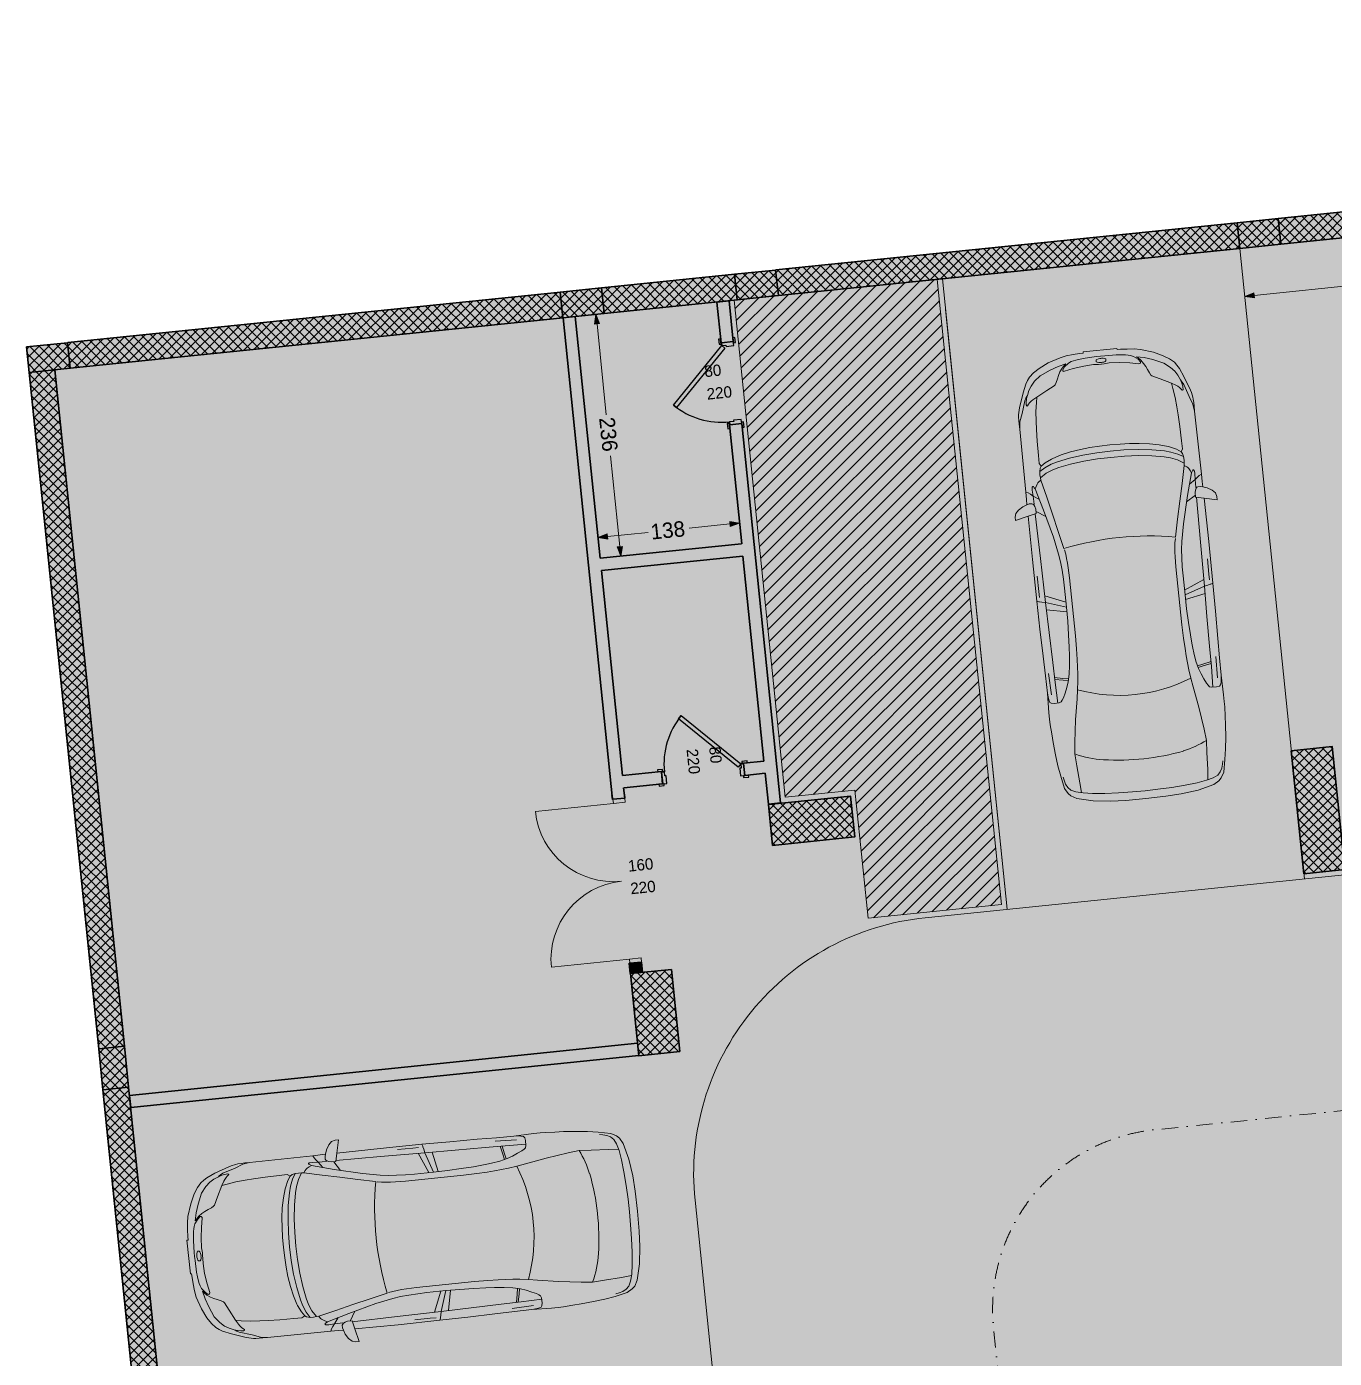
# Model space of a CAD drawing. Header units: millimetres. Extents: x 635850 to 824661, y -5878409 to -5774454.
# Drawn here: x 645265 to 657951, y -5806136 to -5793211 of the extents above; entities that cross this region are included whole.
import ezdxf

# ---------------------------------------------------------------- set-up
doc = ezdxf.new("R2010")
doc.units = ezdxf.units.MM
doc.header["$MEASUREMENT"] = 0
doc.linetypes.add('Dot & Dashed', pattern=[335.138881, 158.75, -88.194444, 0, -88.194437])
for name, color, linetype, lineweight, true_color in [('A - Ndertesa 2 - 2D Drafting_Pen_No__102', 7, 'Continuous', 13, 0xcccccc), ('A - Ndertesa 2 - 2D Drafting_Pen_No__82', 7, 'Continuous', 20, 0xaaaaaa), ('A - Ndertesa 2 - Muret_Pen_No__102', 7, 'Continuous', 13, 0xcccccc), ('A - Ndertesa 2 - Muret_Pen_No__82', 7, 'Continuous', 20, 0xaaaaaa), ('A - Ndertesa 2 - Veturat_Pen_No__102', 7, 'Continuous', 13, 0xcccccc), ('A - Ndërtesa 2 - Dimensionimi Bazik _Pen_No__102', 7, 'Continuous', 13, 0xcccccc), ('A - Ndërtesa 2 - Dimensionimi Bazik _Pen_No__82', 7, 'Continuous', 20, 0xaaaaaa), ('ARCHICAD Door Markers_Pen_No__112', 7, 'Continuous', 13, 0xd5aaaa)]:
    doc.layers.add(name, color=color, linetype=linetype, lineweight=lineweight, true_color=true_color)
for name, color, linetype, lineweight in [('A - Ndertesa 2 - 2D Drafting_Pen_No__121', 255, 'Continuous', 0), ('A - Ndertesa 2 - 2D Drafting_Pen_No__2', 8, 'Continuous', 15), ('A - Ndertesa 2 - Muret_Pen_No__22', 8, 'Continuous', 35), ('A - Ndërtesa 2 - Shtyllat_Pen_No__101', 252, 'Continuous', 13), ('A - Ndërtesa 2 - Shtyllat_Pen_No__22', 8, 'Continuous', 35), ('ARCHICAD Doors_Pen_No__101', 252, 'Continuous', 13), ('ARCHICAD Doors_Pen_No__22', 8, 'Continuous', 35), ('ARCHICAD Doors_Pen_No__42', 8, 'Continuous', 25)]:
    doc.layers.add(name, color=color, linetype=linetype, lineweight=lineweight)
for name, color, linetype in [('A - Ndertesa 2 - Muret', 7, 'Continuous'), ('A - Ndërtesa 2 - Dimensionimi Bazik', 7, 'Continuous'), ('A - Ndërtesa 2 - Shtyllat', 7, 'Continuous'), ('ARCHICAD Door Markers', 7, 'Continuous'), ('ARCHICAD Doors', 7, 'Continuous')]:
    doc.layers.add(name, color=color, linetype=linetype)
doc.styles.add('GENERATED_STYLE_1', font='GOTHIC.TTF')
doc.dimstyles.new('GENERATED_STYLE__1', dxfattribs={"dimtxt": 150, "dimasz": 91.78744, "dimexe": 0.18, "dimexo": 0.0625, "dimgap": 0, "dimtad": 0, "dimdec": 0, "dimlfac": 0.1, "dimzin": 0, "dimdsep": 46, "dimtxsty": 'GENERATED_STYLE_1', "dimblk": 'ARROWHEAD_5', "dimblk1": 'ARROWHEAD_5', "dimblk2": 'ARROWHEAD_5', "dimcen": 0.09, "dimse1": 1, "dimse2": 1, "dimclrd": 256, "dimclre": 256, "dimclrt": 256, "dimadec": 0, "dimazin": 0, "dimtfac": 1, "dimtdec": 4, "dimtmove": 0, "dimatfit": 3, "dimfxl": 0, "dimtolj": 1, "dimtzin": 0, "dimarcsym": 0})
pattern_1 = [(45, (664183.82, -5827429.525), (-45.96194, 45.96194), []), (135, (664183.82, -5827429.525), (45.96194, 45.96194), [])]

# ---------------------------------------------------------------- blocks, each defined once
blk = doc.blocks.new('Wall_44', base_point=(675560, -5793211))
at = {"layer": 'A - Ndertesa 2 - Muret_Pen_No__82', "linetype": 'Continuous', "lineweight": 20, "true_color": 0xaaaaaa}
h = blk.add_hatch(dxfattribs=at)
h.set_pattern_fill('Concrete_Block', color=253, style=0, pattern_type=2)
h.set_pattern_definition(pattern_1)
h.paths.add_polyline_path([(657406, -5795073), (657431, -5795322), (663648, -5794684), (663623, -5794435)])
h = blk.add_hatch(dxfattribs=at)
h.set_pattern_fill('Concrete_Block', color=253, style=0, pattern_type=2)
h.set_pattern_definition(pattern_1)
h.paths.add_polyline_path([(652531, -5795573), (652557, -5795822), (657033, -5795363), (657008, -5795114)])
h = blk.add_hatch(dxfattribs=at)
h.set_pattern_fill('Concrete_Block', color=253, style=0, pattern_type=2)
h.set_pattern_definition(pattern_1)
h.paths.add_polyline_path([(650840, -5795747), (650866, -5795995), (652159, -5795863), (652133, -5795614)])
h = blk.add_hatch(dxfattribs=at)
h.set_pattern_fill('Concrete_Block', color=253, style=0, pattern_type=2)
h.set_pattern_definition(pattern_1)
h.paths.add_polyline_path([(645663, -5796278), (645688, -5796526), (650468, -5796036), (650442, -5795787)])
at = {"layer": 'A - Ndertesa 2 - Muret_Pen_No__22', "color": 8, "linetype": 'Continuous', "lineweight": 35, "flags": 128}
for points in [[(663623, -5794435), (657406, -5795073)], [(657431, -5795322), (663648, -5794684)], [(657008, -5795114), (652531, -5795573)], [(652557, -5795822), (657033, -5795363)], [(652133, -5795614), (650840, -5795747)], [(650442, -5795787), (645663, -5796278)], [(650866, -5795995), (652159, -5795863)], [(645688, -5796526), (650468, -5796036)]]:
    blk.add_lwpolyline(points, dxfattribs=at)
blk = doc.blocks.new('Wall_45', base_point=(645265, -5796318))
at = {"layer": 'A - Ndertesa 2 - Muret_Pen_No__82', "linetype": 'Continuous', "lineweight": 20, "true_color": 0xaaaaaa}
h = blk.add_hatch(dxfattribs=at)
h.set_pattern_fill('Concrete_Block', color=253, style=0, pattern_type=2)
h.set_pattern_definition(pattern_1)
h.paths.add_polyline_path([(645539, -5796542), (645290, -5796567), (645964, -5803132), (646213, -5803106)])
h = blk.add_hatch(dxfattribs=at)
h.set_pattern_fill('Concrete_Block', color=253, style=0, pattern_type=2)
h.set_pattern_definition(pattern_1)
h.paths.add_polyline_path([(646005, -5803530), (646428, -5807658), (646677, -5807633), (646253, -5803504)])
at = {"layer": 'A - Ndertesa 2 - Muret_Pen_No__22', "color": 8, "linetype": 'Continuous', "lineweight": 35, "flags": 128}
for points in [[(645290, -5796567), (645964, -5803132)], [(646213, -5803106), (645539, -5796542)], [(646005, -5803530), (646428, -5807658)], [(646677, -5807633), (646253, -5803504)]]:
    blk.add_lwpolyline(points, dxfattribs=at)
blk = doc.blocks.new('Wall_46', base_point=(651600, -5803157))
at = {"layer": 'A - Ndertesa 2 - Muret_Pen_No__102', "linetype": 'Continuous', "lineweight": 0, "true_color": 0xcccccc}
blk.add_hatch(color=254, dxfattribs=at).paths.add_polyline_path([(646263, -5803584), (646275, -5803703), (651202, -5803198), (651190, -5803078)])
at = {"layer": 'A - Ndertesa 2 - Muret_Pen_No__22', "color": 8, "linetype": 'Continuous', "lineweight": 35, "flags": 128}
for points in [[(651190, -5803078), (646263, -5803584)], [(646275, -5803703), (651202, -5803198)], [(646263, -5803584), (646275, -5803703)]]:
    blk.add_lwpolyline(points, dxfattribs=at)
blk = doc.blocks.new('Double Door 25')
at = {"layer": 'ARCHICAD Doors_Pen_No__101', "color": 252, "linetype": 'Continuous', "lineweight": 13}
for p, q in [((-760, 0), (-760, 760)), ((760, 0), (760, 760)), ((-760, 0), (-800, 0)), ((-800, 0), (-800, -115)), ((-760, -115), (-760, 0)), ((800, 0), (760, 0)), ((760, 0), (760, -115)), ((800, -115), (800, 0)), ((-800, -115), (-760, -115)), ((760, -115), (800, -115))]:
    blk.add_line(p, q, dxfattribs=at)
for centre, start, end in [((-760, 0), 0, 90), ((760, 0), 90, 180)]:
    blk.add_arc(centre, 760, start, end, dxfattribs=at)
at = {"layer": 'ARCHICAD Doors_Pen_No__22', "color": 8, "linetype": 'Continuous', "lineweight": 35}
for p, q in [((-800, 5), (-837, 5)), ((-800, 5), (-837, 5)), ((-800, 0), (-800, 5)), ((-800, 0), (-800, 5)), ((-800, -115), (-800, 0)), ((-800, -115), (-800, 0)), ((800, 0), (800, 5)), ((800, 0), (800, 5)), ((800, 5), (837, 5)), ((800, 5), (837, 5)), ((800, -115), (800, 0)), ((800, -115), (800, 0)), ((-800, -115), (-837, -115)), ((-800, -115), (-837, -115)), ((800, -115), (837, -115)), ((800, -115), (837, -115))]:
    blk.add_line(p, q, dxfattribs=at)
blk = doc.blocks.new('D Marker 25_10')
at = {"layer": 'ARCHICAD Door Markers_Pen_No__112', "color": 9, "lineweight": 13, "true_color": 0xd5aaaa, "char_height": 110, "attachment_point": 7, "rotation": 270, "style": 'GENERATED_STYLE_1'}
for s, insert in [('\\A1;{\\pql;\\pt0;\\fCentury Gothic|b0|i0|c0|p34;220\\fCentury Gothic|b0|i0|c0|p34;\\A1{\\H.66x;\\S^  ;}\\fCentury Gothic|b0|i0|c0|p34;\\fCentury Gothic|b0|i0|c0|p34;}', (-168, -85)), ('\\A1;{\\pql;\\pt0;\\fCentury Gothic|b0|i0|c0|p34;160\\fCentury Gothic|b0|i0|c0|p34;\\A1{\\H.66x;\\S^  ;}\\fCentury Gothic|b0|i0|c0|p34;\\fCentury Gothic|b0|i0|c0|p34;}', (52, -85))]:
    blk.add_mtext(s, dxfattribs=dict(at, insert=insert))
blk = doc.blocks.new('Wall_47', base_point=(651240, -5802390))
at = {"layer": 'A - Ndertesa 2 - Muret_Pen_No__102', "linetype": 'Continuous', "lineweight": 0, "true_color": 0xcccccc}
for points in [[(650587, -5796024), (650468, -5796036), (650947, -5800711), (651067, -5800698)], [(651230, -5802290), (651110, -5802302), (651121, -5802402), (651240, -5802390)]]:
    blk.add_hatch(color=254, dxfattribs=at).paths.add_polyline_path(points)
at = {"layer": 'A - Ndertesa 2 - Muret_Pen_No__22', "color": 8, "linetype": 'Continuous', "lineweight": 35}
for p, q in [((650947, -5800711), (650943, -5800674)), ((650952, -5800710), (650947, -5800711)), ((651067, -5800698), (650952, -5800710)), ((651067, -5800698), (651063, -5800662)), ((651110, -5802302), (651114, -5802339)), ((651115, -5802302), (651110, -5802302)), ((651230, -5802290), (651115, -5802302)), ((651230, -5802290), (651234, -5802327))]:
    blk.add_line(p, q, dxfattribs=at)
at = {"layer": 'A - Ndertesa 2 - Muret_Pen_No__22', "color": 8, "linetype": 'Continuous', "lineweight": 35, "flags": 128}
for points in [[(650468, -5796036), (650947, -5800711)], [(650828, -5798371), (650587, -5796024)], [(651044, -5800480), (650840, -5798490)], [(651067, -5800698), (651056, -5800599)], [(651110, -5802302), (651121, -5802402)], [(651240, -5802390), (651230, -5802290)]]:
    blk.add_lwpolyline(points, dxfattribs=at)
at = {"layer": 'ARCHICAD Door Markers', "color": 161, "lineweight": 25, "true_color": 0x40a5ff, "rotation": 95.85708196373142}
blk.add_blockref('D Marker 25_10', (651029, -5801506), dxfattribs=at)
at = {"layer": 'ARCHICAD Doors', "color": 21, "linetype": 'Continuous', "lineweight": 18, "true_color": 0xff9955, "xscale": -1, "zscale": 1000, "rotation": 95.85708196373142}
blk.add_blockref('Double Door 25', (651034, -5801506), dxfattribs=at)
blk = doc.blocks.new('Door 25')
at = {"layer": 'ARCHICAD Doors_Pen_No__22', "color": 8, "linetype": 'Continuous', "lineweight": 35}
for p, q in [((-400, 5), (-437, 5)), ((-400, 5), (-437, 5)), ((-400, 0), (-400, 5)), ((-400, 0), (-400, 5)), ((-400, -115), (-400, 0)), ((-400, -115), (-400, 0)), ((400, 0), (400, 5)), ((400, 0), (400, 5)), ((400, 5), (437, 5)), ((400, 5), (437, 5)), ((400, -115), (400, 0)), ((400, -115), (400, 0)), ((-400, -115), (-437, -115)), ((-400, -115), (-437, -115)), ((400, -115), (437, -115)), ((400, -115), (437, -115))]:
    blk.add_line(p, q, dxfattribs=at)
at = {"layer": 'ARCHICAD Doors_Pen_No__42', "color": 8, "linetype": 'Continuous', "lineweight": 25}
for p, q in [((-182, 498), (-154, 526)), ((-154, 526), (372, 0)), ((344, -28), (-182, 498)), ((-387, 24), (-437, 24)), ((-437, 24), (-437, 5)), ((-437, 5), (-387, 5)), ((-375, 5), (-400, 5)), ((-400, 5), (-400, 0)), ((-400, 0), (-375, 0)), ((-372, 0), (-400, 0)), ((-400, 0), (-400, -115)), ((-387, 5), (-387, 24)), ((-375, 0), (-375, 5)), ((-372, -40), (-372, 0)), ((372, 0), (344, -28)), ((400, 0), (372, 0)), ((372, 0), (372, -40)), ((400, 5), (375, 5)), ((375, 5), (375, 0)), ((375, 0), (400, 0)), ((437, 24), (387, 24)), ((387, 24), (387, 5)), ((387, 5), (437, 5)), ((400, 0), (400, 5)), ((400, -115), (400, 0)), ((437, 5), (437, 24)), ((-387, -115), (-437, -115)), ((-437, -115), (-437, -134)), ((-400, -115), (-360, -115)), ((-387, -134), (-387, -115)), ((-360, -40), (-372, -40)), ((-360, -115), (-360, -40)), ((372, -40), (360, -40)), ((360, -40), (360, -115)), ((360, -115), (400, -115)), ((437, -115), (387, -115)), ((387, -115), (387, -134)), ((437, -134), (437, -115)), ((-437, -134), (-387, -134)), ((387, -134), (437, -134))]:
    blk.add_line(p, q, dxfattribs=at)
blk.add_arc((372, 0), 744, 135, 180, dxfattribs=at)
blk = doc.blocks.new('D Marker 25')
at = {"layer": 'ARCHICAD Door Markers_Pen_No__112', "color": 9, "lineweight": 13, "true_color": 0xd5aaaa, "char_height": 110, "attachment_point": 7, "rotation": 90, "style": 'GENERATED_STYLE_1'}
for s, insert in [('\\A1;{\\pql;\\pt0;\\fCentury Gothic|b0|i0|c0|p34;220\\fCentury Gothic|b0|i0|c0|p34;\\A1{\\H.66x;\\S^  ;}\\fCentury Gothic|b0|i0|c0|p34;\\fCentury Gothic|b0|i0|c0|p34;}', (168, -308)), ('\\A1;{\\pql;\\pt0;\\fCentury Gothic|b0|i0|c0|p34;80\\fCentury Gothic|b0|i0|c0|p34;\\A1{\\H.66x;\\S^  ;}\\fCentury Gothic|b0|i0|c0|p34;\\fCentury Gothic|b0|i0|c0|p34;}', (-52, -308))]:
    blk.add_mtext(s, dxfattribs=dict(at, insert=insert))
blk = doc.blocks.new('Wall_48', base_point=(652548, -5800446))
at = {"layer": 'A - Ndertesa 2 - Muret_Pen_No__102', "linetype": 'Continuous', "lineweight": 0, "true_color": 0xcccccc}
for points in [[(652417, -5800339), (652218, -5800359), (652230, -5800479), (652429, -5800458)], [(651044, -5800480), (651056, -5800599), (651434, -5800560), (651422, -5800441)]]:
    blk.add_hatch(color=254, dxfattribs=at).paths.add_polyline_path(points)
at = {"layer": 'A - Ndertesa 2 - Muret_Pen_No__22', "color": 8, "linetype": 'Continuous', "lineweight": 35}
for p, q in [((651422, -5800441), (651385, -5800445)), ((651423, -5800446), (651422, -5800441)), ((651434, -5800560), (651423, -5800446)), ((652218, -5800359), (652255, -5800355)), ((652218, -5800364), (652218, -5800359)), ((652230, -5800479), (652218, -5800364)), ((651434, -5800560), (651398, -5800564)), ((652230, -5800479), (652267, -5800475))]:
    blk.add_line(p, q, dxfattribs=at)
at = {"layer": 'A - Ndertesa 2 - Muret_Pen_No__22', "color": 8, "linetype": 'Continuous', "lineweight": 35, "flags": 128}
for points in [[(652417, -5800339), (652218, -5800359)], [(651422, -5800441), (651044, -5800480)], [(652230, -5800479), (652429, -5800458)], [(651056, -5800599), (651434, -5800560)]]:
    blk.add_lwpolyline(points, dxfattribs=at)
at = {"layer": 'ARCHICAD Door Markers', "color": 161, "lineweight": 25, "true_color": 0x40a5ff, "rotation": 185.8570819637308}
blk.add_blockref('D Marker 25', (651832, -5800519), dxfattribs=at)
at = {"layer": 'ARCHICAD Doors', "color": 21, "linetype": 'Continuous', "lineweight": 18, "true_color": 0xff9955, "zscale": 1000, "rotation": 5.857081963730854}
blk.add_blockref('Door 25', (651821, -5800405), dxfattribs=at)
blk = doc.blocks.new('Wall_49', base_point=(652326, -5798277))
at = {"layer": 'A - Ndertesa 2 - Muret_Pen_No__102', "linetype": 'Continuous', "lineweight": 0, "true_color": 0xcccccc}
blk.add_hatch(color=254, dxfattribs=at).paths.add_polyline_path([(652201, -5798230), (650828, -5798371), (650840, -5798490), (652213, -5798349)])
at = {"layer": 'A - Ndertesa 2 - Muret_Pen_No__22', "color": 8, "linetype": 'Continuous', "lineweight": 35, "flags": 128}
for points in [[(652201, -5798230), (650828, -5798371)], [(650840, -5798490), (652213, -5798349)]]:
    blk.add_lwpolyline(points, dxfattribs=at)
blk = doc.blocks.new('D Marker 25_3')
at = {"layer": 'ARCHICAD Door Markers_Pen_No__112', "color": 9, "lineweight": 13, "true_color": 0xd5aaaa, "char_height": 110, "attachment_point": 7, "rotation": 270, "style": 'GENERATED_STYLE_1'}
for s, insert in [('\\A1;{\\pql;\\pt0;\\fCentury Gothic|b0|i0|c0|p34;220\\fCentury Gothic|b0|i0|c0|p34;\\A1{\\H.66x;\\S^  ;}\\fCentury Gothic|b0|i0|c0|p34;\\fCentury Gothic|b0|i0|c0|p34;}', (-168, 188)), ('\\A1;{\\pql;\\pt0;\\fCentury Gothic|b0|i0|c0|p34;80\\fCentury Gothic|b0|i0|c0|p34;\\A1{\\H.66x;\\S^  ;}\\fCentury Gothic|b0|i0|c0|p34;\\fCentury Gothic|b0|i0|c0|p34;}', (52, 188))]:
    blk.add_mtext(s, dxfattribs=dict(at, insert=insert))
blk = doc.blocks.new('Wall_53', base_point=(652579, -5800746))
at = {"layer": 'A - Ndertesa 2 - Muret_Pen_No__102', "linetype": 'Continuous', "lineweight": 0, "true_color": 0xcccccc}
for points in [[(652079, -5795872), (651960, -5795884), (652001, -5796280), (652120, -5796268)], [(652082, -5797076), (652460, -5800758), (652579, -5800746), (652202, -5797064)]]:
    blk.add_hatch(color=254, dxfattribs=at).paths.add_polyline_path(points)
at = {"layer": 'A - Ndertesa 2 - Muret_Pen_No__22', "color": 8, "linetype": 'Continuous', "lineweight": 35}
for p, q in [((652001, -5796280), (651997, -5796243)), ((652005, -5796280), (652001, -5796280)), ((652120, -5796268), (652005, -5796280)), ((652120, -5796268), (652116, -5796231)), ((652087, -5797075), (652082, -5797076)), ((652082, -5797076), (652086, -5797113)), ((652202, -5797064), (652087, -5797075)), ((652202, -5797064), (652205, -5797100))]:
    blk.add_line(p, q, dxfattribs=at)
at = {"layer": 'A - Ndertesa 2 - Muret_Pen_No__22', "color": 8, "linetype": 'Continuous', "lineweight": 35, "flags": 128}
for points in [[(652079, -5795872), (651960, -5795884)], [(651960, -5795884), (652001, -5796280)], [(652120, -5796268), (652079, -5795872)], [(652082, -5797076), (652201, -5798230)], [(652579, -5800746), (652202, -5797064)], [(652213, -5798349), (652417, -5800339)], [(652429, -5800458), (652460, -5800758)], [(652460, -5800758), (652579, -5800746)]]:
    blk.add_lwpolyline(points, dxfattribs=at)
at = {"layer": 'ARCHICAD Door Markers', "color": 161, "lineweight": 25, "true_color": 0x40a5ff, "rotation": 95.85708196373142}
blk.add_blockref('D Marker 25_3', (652041, -5796678), dxfattribs=at)
at = {"layer": 'ARCHICAD Doors', "color": 21, "linetype": 'Continuous', "lineweight": 18, "true_color": 0xff9955, "zscale": 1000, "rotation": 95.85708196373142}
blk.add_blockref('Door 25', (652046, -5796677), dxfattribs=at)
blk = doc.blocks.new('Column_63', base_point=(657219, -5795218))
at = {"layer": 'A - Ndërtesa 2 - Shtyllat_Pen_No__101', "linetype": 'Continuous', "lineweight": 13}
h = blk.add_hatch(dxfattribs=at)
h.set_pattern_fill('Concrete_Block', color=252, style=0, pattern_type=2)
h.set_pattern_definition(pattern_1)
h.paths.add_polyline_path([(657008, -5795114), (657033, -5795363), (657431, -5795322), (657406, -5795073)])
at = {"layer": 'A - Ndërtesa 2 - Shtyllat_Pen_No__22', "color": 8, "linetype": 'Continuous', "lineweight": 35, "flags": 128}
blk.add_lwpolyline([(657008, -5795114), (657406, -5795073), (657431, -5795322), (657033, -5795363)], close=True, dxfattribs=at)
blk = doc.blocks.new('Column_65', base_point=(652345, -5795718))
at = {"layer": 'A - Ndërtesa 2 - Shtyllat_Pen_No__101', "linetype": 'Continuous', "lineweight": 13}
h = blk.add_hatch(dxfattribs=at)
h.set_pattern_fill('Concrete_Block', color=252, style=0, pattern_type=2)
h.set_pattern_definition(pattern_1)
h.paths.add_polyline_path([(652133, -5795614), (652159, -5795863), (652557, -5795822), (652531, -5795573)])
at = {"layer": 'A - Ndërtesa 2 - Shtyllat_Pen_No__22', "color": 8, "linetype": 'Continuous', "lineweight": 35, "flags": 128}
blk.add_lwpolyline([(652133, -5795614), (652531, -5795573), (652557, -5795822), (652159, -5795863)], close=True, dxfattribs=at)
blk = doc.blocks.new('Column_73', base_point=(645477, -5796422))
at = {"layer": 'A - Ndërtesa 2 - Shtyllat_Pen_No__101', "linetype": 'Continuous', "lineweight": 13}
h = blk.add_hatch(dxfattribs=at)
h.set_pattern_fill('Concrete_Block', color=252, style=0, pattern_type=2)
h.set_pattern_definition(pattern_1)
h.paths.add_polyline_path([(645265, -5796318), (645290, -5796567), (645688, -5796526), (645663, -5796278)])
at = {"layer": 'A - Ndërtesa 2 - Shtyllat_Pen_No__22', "color": 8, "linetype": 'Continuous', "lineweight": 35, "flags": 128}
blk.add_lwpolyline([(645265, -5796318), (645663, -5796278), (645688, -5796526), (645290, -5796567)], close=True, dxfattribs=at)
blk = doc.blocks.new('Column_76', base_point=(646109, -5803318))
at = {"layer": 'A - Ndërtesa 2 - Shtyllat_Pen_No__101', "linetype": 'Continuous', "lineweight": 13}
h = blk.add_hatch(dxfattribs=at)
h.set_pattern_fill('Concrete_Block', color=252, style=0, pattern_type=2)
h.set_pattern_definition(pattern_1)
h.paths.add_polyline_path([(646005, -5803530), (646253, -5803504), (646213, -5803106), (645964, -5803132)])
at = {"layer": 'A - Ndërtesa 2 - Shtyllat_Pen_No__22', "color": 8, "linetype": 'Continuous', "lineweight": 35, "flags": 128}
blk.add_lwpolyline([(646005, -5803530), (645964, -5803132), (646213, -5803106), (646253, -5803504)], close=True, dxfattribs=at)
blk = doc.blocks.new('Column_92', base_point=(652878, -5800917))
at = {"layer": 'A - Ndërtesa 2 - Shtyllat_Pen_No__101', "linetype": 'Continuous', "lineweight": 13}
h = blk.add_hatch(dxfattribs=at)
h.set_pattern_fill('Concrete_Block', color=252, style=0, pattern_type=2)
h.set_pattern_definition(pattern_1)
h.paths.add_polyline_path([(652460, -5800759), (652501, -5801157), (653297, -5801075), (653256, -5800678)])
at = {"layer": 'A - Ndërtesa 2 - Shtyllat_Pen_No__22', "color": 8, "linetype": 'Continuous', "lineweight": 35, "flags": 128}
blk.add_lwpolyline([(652460, -5800759), (653256, -5800678), (653297, -5801075), (652501, -5801157)], close=True, dxfattribs=at)
blk = doc.blocks.new('Column_93', base_point=(651360, -5802779))
at = {"layer": 'A - Ndërtesa 2 - Shtyllat_Pen_No__101', "linetype": 'Continuous', "lineweight": 13}
h = blk.add_hatch(dxfattribs=at)
h.set_pattern_fill('Concrete_Block', color=252, style=0, pattern_type=2)
h.set_pattern_definition(pattern_1)
h.paths.add_polyline_path([(651519, -5802361), (651121, -5802402), (651202, -5803198), (651600, -5803157)])
at = {"layer": 'A - Ndërtesa 2 - Shtyllat_Pen_No__22', "color": 8, "linetype": 'Continuous', "lineweight": 35, "flags": 128}
blk.add_lwpolyline([(651519, -5802361), (651600, -5803157), (651202, -5803198), (651121, -5802402)], close=True, dxfattribs=at)
blk = doc.blocks.new('Column_96', base_point=(650654, -5795891))
at = {"layer": 'A - Ndërtesa 2 - Shtyllat_Pen_No__101', "linetype": 'Continuous', "lineweight": 13}
h = blk.add_hatch(dxfattribs=at)
h.set_pattern_fill('Concrete_Block', color=252, style=0, pattern_type=2)
h.set_pattern_definition(pattern_1)
h.paths.add_polyline_path([(650442, -5795787), (650468, -5796036), (650866, -5795995), (650840, -5795747)])
at = {"layer": 'A - Ndërtesa 2 - Shtyllat_Pen_No__22', "color": 8, "linetype": 'Continuous', "lineweight": 35, "flags": 128}
blk.add_lwpolyline([(650442, -5795787), (650840, -5795747), (650866, -5795995), (650468, -5796036)], close=True, dxfattribs=at)
blk = doc.blocks.new('Column_97', base_point=(657794, -5800815))
at = {"layer": 'A - Ndërtesa 2 - Shtyllat_Pen_No__101', "linetype": 'Continuous', "lineweight": 13}
h = blk.add_hatch(dxfattribs=at)
h.set_pattern_fill('Concrete_Block', color=252, style=0, pattern_type=2)
h.set_pattern_definition(pattern_1)
h.paths.add_polyline_path([(657533, -5800239), (657656, -5801432), (658054, -5801392), (657931, -5800198)])
at = {"layer": 'A - Ndërtesa 2 - Shtyllat_Pen_No__22', "color": 8, "linetype": 'Continuous', "lineweight": 35, "flags": 128}
blk.add_lwpolyline([(657533, -5800239), (657931, -5800198), (658054, -5801392), (657656, -5801432)], close=True, dxfattribs=at)
blk = doc.blocks.new('Car 05 25_2')
at = {"layer": 'A - Ndertesa 2 - Veturat_Pen_No__102', "color": 254, "linetype": 'Continuous', "lineweight": 13, "true_color": 0xcccccc}
for p, q in [((-595, 778), (-627, 772)), ((125, 791), (129, 820)), ((126, 744), (125, 791)), ((129, 820), (139, 832)), ((139, 832), (165, 840)), ((165, 840), (195, 844)), ((195, 844), (231, 846)), ((211, 809), (418, 816)), ((1115, 809), (1109, 774)), ((1109, 774), (1538, 780)), ((1120, 833), (1115, 809)), ((1121, 838), (1120, 836)), ((1120, 836), (1120, 833)), ((1130, 859), (1121, 838)), ((1163, 830), (1220, 829)), ((1220, 829), (1370, 831)), ((1538, 780), (1975, 786)), ((1939, 686), (1996, 777)), ((1958, 858), (1977, 777)), ((1977, 777), (2020, 777)), ((2020, 777), (2044, 783)), ((2044, 783), (2063, 792)), ((2063, 792), (2070, 800)), ((2069, 788), (2065, 794)), ((2075, 836), (2068, 858)), ((2069, 788), (2148, 790)), ((2070, 800), (2075, 809)), ((2075, 809), (2075, 836)), ((2107, 732), (2148, 790)), ((2148, 790), (2167, 814)), ((2148, 790), (2206, 792)), ((2167, 814), (2182, 834)), ((2182, 834), (2193, 856)), ((2206, 792), (2227, 791)), ((2227, 791), (2233, 790)), ((2233, 790), (2238, 787)), ((2238, 777), (2234, 774)), ((2241, 784), (2238, 787)), ((2238, 777), (2241, 781)), ((2241, 781), (2241, 784)), ((2808, 853), (2877, 843)), ((2877, 843), (2954, 814)), ((2904, 833), (2905, 833)), ((2954, 814), (3076, 775)), ((-768, 602), (-751, 670)), ((-729, 716), (-751, 670)), ((-701, 743), (-729, 716)), ((-665, 761), (-701, 743)), ((-627, 772), (-665, 761)), ((327, 762), (125, 756)), ((132, 723), (126, 744)), ((147, 711), (132, 723)), ((171, 697), (147, 711)), ((213, 677), (171, 697)), ((266, 655), (213, 677)), ((319, 636), (266, 655)), ((522, 765), (327, 762)), ((339, 683), (330, 634)), ((355, 762), (339, 683)), ((357, 683), (347, 629)), ((373, 763), (357, 683)), ((814, 769), (522, 765)), ((1109, 774), (814, 769)), ((1036, 773), (997, 579)), ((1042, 578), (1108, 774)), ((1173, 775), (1090, 578)), ((2000, 702), (1730, 634)), ((1953, 621), (2122, 660)), ((2000, 702), (2214, 763)), ((2122, 660), (2294, 698)), ((2227, 770), (2214, 763)), ((2214, 763), (2238, 752)), ((2234, 774), (2227, 770)), ((2238, 752), (2259, 740)), ((2259, 740), (2269, 731)), ((2269, 731), (2279, 722)), ((2279, 722), (2294, 698)), ((2294, 698), (2317, 701)), ((2294, 698), (2294, 698)), ((2317, 701), (2346, 703)), ((2355, 640), (2317, 701)), ((2346, 703), (2379, 702)), ((2410, 649), (2379, 702)), ((2379, 702), (2411, 694)), ((2436, 583), (2410, 649)), ((2411, 694), (2411, 694)), ((2429, 682), (2411, 694)), ((2429, 682), (2457, 700)), ((2429, 682), (2429, 682)), ((2429, 682), (2457, 640)), ((2457, 700), (2535, 698)), ((2535, 698), (2535, 698)), ((2535, 698), (2673, 696)), ((2673, 696), (2787, 691)), ((2787, 691), (2868, 687)), ((2868, 687), (2960, 679)), ((2960, 679), (2868, 687)), ((2960, 679), (3047, 666)), ((3022, 758), (3024, 762)), ((3024, 754), (3022, 758)), ((3024, 762), (3035, 765)), ((3038, 743), (3024, 754)), ((3035, 765), (3047, 764)), ((3051, 731), (3038, 743)), ((3047, 764), (3061, 763)), ((3047, 666), (3100, 657)), ((3065, 715), (3051, 731)), ((3061, 763), (3090, 757)), ((3077, 698), (3065, 715)), ((3100, 763), (3076, 775)), ((3100, 657), (3077, 698)), ((3090, 757), (3108, 751)), ((3114, 753), (3100, 763)), ((3153, 554), (3100, 657)), ((3108, 751), (3123, 746)), ((3123, 746), (3114, 753)), ((3170, 727), (3123, 746)), ((3212, 701), (3170, 727)), ((3254, 663), (3212, 701)), ((3302, 603), (3254, 663)), ((-768, 602), (-783, 510)), ((-764, 617), (-666, 624)), ((-666, 624), (-501, 634)), ((-501, 634), (-383, 642)), ((-383, 642), (-274, 631)), ((-274, 631), (-56, 601)), ((-56, 601), (146, 567)), ((146, 567), (233, 552)), ((233, 552), (315, 541)), ((315, 541), (384, 535)), ((393, 618), (319, 636)), ((384, 535), (454, 530)), ((475, 607), (393, 618)), ((454, 530), (526, 526)), ((521, 602), (475, 607)), ((570, 597), (521, 602)), ((526, 526), (628, 522)), ((653, 591), (570, 597)), ((628, 522), (757, 518)), ((773, 585), (653, 591)), ((757, 518), (1323, 518)), ((907, 580), (773, 585)), ((1042, 578), (907, 580)), ((1228, 578), (1042, 578)), ((1316, 580), (1228, 578)), ((1403, 584), (1316, 580)), ((1323, 518), (1420, 522)), ((1484, 590), (1403, 584)), ((1420, 522), (1467, 524)), ((1467, 524), (1511, 528)), ((1562, 601), (1484, 590)), ((1511, 528), (1554, 533)), ((1554, 533), (1597, 541)), ((1730, 634), (1562, 601)), ((1597, 541), (1597, 541)), ((1611, 544), (1780, 582)), ((1780, 582), (1953, 621)), ((2380, 575), (2355, 640)), ((2397, 514), (2380, 575)), ((2454, 522), (2436, 583)), ((2478, 401), (2454, 522)), ((2457, 640), (2487, 574)), ((2487, 574), (2492, 562)), ((2492, 562), (2518, 477)), ((3190, 476), (3153, 554)), ((3302, 603), (3346, 501)), ((-795, 391), (-802, 259)), ((-783, 510), (-795, 391)), ((2419, 396), (2397, 514)), ((2434, 266), (2419, 396)), ((2494, 269), (2478, 401)), ((2518, 477), (2538, 384)), ((3199, 467), (3190, 476)), ((3221, 454), (3199, 467)), ((3256, 439), (3221, 454)), ((3288, 425), (3256, 439)), ((3319, 408), (3288, 425)), ((3353, 384), (3319, 408)), ((3346, 501), (3374, 420)), ((3391, 344), (3374, 420)), ((-802, 259), (-807, 125)), ((2442, 132), (2434, 266)), ((2503, 133), (2494, 269)), ((2538, 384), (2551, 286)), ((2551, 286), (2560, 194)), ((3325, 377), (3321, 370)), ((3321, 370), (3321, 362)), ((3321, 362), (3338, 277)), ((3328, 380), (3325, 377)), ((3338, 379), (3328, 380)), ((3364, 358), (3338, 379)), ((3338, 277), (3352, 173)), ((3377, 360), (3353, 384)), ((3397, 316), (3364, 358)), ((3391, 344), (3377, 360)), ((3408, 289), (3397, 316)), ((3408, 289), (3414, 267)), ((3414, 267), (3418, 243)), ((2444, 0), (2442, 132)), ((2506, 0), (2503, 133)), ((2560, 194), (2564, 101)), ((3352, 173), (3358, 76)), ((3418, 243), (3424, 201)), ((3424, 201), (3428, 152)), ((3432, 40), (3428, 152)), ((-807, 125), (-808, 0)), ((-807, -125), (-808, 0)), ((2444, 0), (2442, -132)), ((2564, 101), (2566, 0)), ((2564, -101), (2566, 0)), ((3354, 28), (3358, 76)), ((3354, 28), (3354, -1)), ((3354, -28), (3354, 1)), ((3371, 12), (3370, -1)), ((3371, -12), (3370, 1)), ((3372, 24), (3371, 12)), ((3376, 39), (3372, 24)), ((3382, 47), (3376, 39)), ((3386, 48), (3382, 47)), ((3386, 48), (3394, 48)), ((3399, 47), (3394, 48)), ((3404, 39), (3399, 47)), ((3404, 39), (3408, 24)), ((3408, 24), (3410, 8)), ((3410, 8), (3410, 0)), ((3432, 57), (3432, 57)), ((3432, 0), (3432, 40)), ((3432, 0), (3432, -40)), ((-802, -259), (-807, -125)), ((2506, 0), (2503, -133)), ((2560, -194), (2564, -101)), ((3352, -173), (3358, -76)), ((3354, -28), (3358, -76)), ((3372, -24), (3371, -12)), ((3376, -39), (3372, -24)), ((3382, -47), (3376, -39)), ((3386, -48), (3382, -47)), ((3386, -48), (3394, -48)), ((3399, -47), (3394, -48)), ((3404, -39), (3399, -47)), ((3404, -39), (3408, -24)), ((3408, -24), (3410, -8)), ((3410, -8), (3410, 0)), ((3432, -40), (3428, -152)), ((3432, -57), (3432, -57)), ((2442, -132), (2434, -266)), ((2503, -133), (2494, -269)), ((2551, -286), (2560, -194)), ((3338, -277), (3352, -173)), ((3414, -267), (3418, -243)), ((3418, -243), (3424, -201)), ((3424, -201), (3428, -152)), ((-795, -391), (-802, -259)), ((2434, -266), (2419, -396)), ((2494, -269), (2478, -401)), ((2518, -477), (2538, -384)), ((2538, -384), (2551, -286)), ((3353, -384), (3319, -408)), ((3321, -362), (3338, -277)), ((3321, -370), (3321, -362)), ((3325, -377), (3321, -370)), ((3328, -380), (3325, -377)), ((3338, -379), (3328, -380)), ((3364, -358), (3338, -379)), ((3377, -360), (3353, -384)), ((3397, -316), (3364, -358)), ((3391, -344), (3374, -420)), ((3391, -344), (3377, -360)), ((3408, -289), (3397, -316)), ((3408, -289), (3414, -267)), ((-783, -510), (-795, -391)), ((-768, -602), (-783, -510)), ((2397, -514), (2380, -575)), ((2419, -396), (2397, -514)), ((2478, -401), (2454, -522)), ((2492, -562), (2518, -477)), ((3190, -476), (3153, -554)), ((3199, -467), (3190, -476)), ((3221, -454), (3199, -467)), ((3256, -439), (3221, -454)), ((3288, -425), (3256, -439)), ((3319, -408), (3288, -425)), ((3302, -603), (3346, -501)), ((3346, -501), (3374, -420)), ((-768, -602), (-751, -670)), ((-764, -617), (-666, -624)), ((-666, -624), (-501, -634)), ((-501, -634), (-383, -642)), ((-383, -642), (-274, -631)), ((-274, -631), (-56, -601)), ((-56, -601), (146, -567)), ((146, -567), (233, -552)), ((233, -552), (315, -541)), ((319, -636), (266, -655)), ((315, -541), (384, -535)), ((393, -618), (319, -636)), ((339, -683), (330, -634)), ((357, -683), (347, -629)), ((384, -535), (454, -530)), ((475, -607), (393, -618)), ((454, -530), (526, -526)), ((521, -602), (475, -607)), ((570, -597), (521, -602)), ((526, -526), (628, -522)), ((653, -591), (570, -597)), ((628, -522), (757, -518)), ((773, -585), (653, -591)), ((757, -518), (1323, -518)), ((907, -580), (773, -585)), ((1042, -578), (907, -580)), ((1036, -773), (997, -579)), ((1042, -578), (1108, -774)), ((1228, -578), (1042, -578)), ((1173, -775), (1090, -578)), ((1316, -580), (1228, -578)), ((1403, -584), (1316, -580)), ((1323, -518), (1420, -522)), ((1484, -590), (1403, -584)), ((1420, -522), (1467, -524)), ((1467, -524), (1511, -528)), ((1562, -601), (1484, -590)), ((1511, -528), (1554, -533)), ((1554, -533), (1597, -541)), ((1730, -634), (1562, -601)), ((1597, -541), (1597, -541)), ((1611, -544), (1780, -582)), ((2000, -702), (1730, -634)), ((1780, -582), (1953, -621)), ((1953, -621), (2122, -660)), ((2355, -640), (2317, -701)), ((2380, -575), (2355, -640)), ((2436, -583), (2410, -649)), ((2429, -682), (2457, -640)), ((2454, -522), (2436, -583)), ((2457, -640), (2487, -574)), ((2487, -574), (2492, -562)), ((3153, -554), (3100, -657)), ((3302, -603), (3254, -663)), ((-729, -716), (-751, -670)), ((-701, -743), (-729, -716)), ((-665, -761), (-701, -743)), ((-627, -772), (-665, -761)), ((-595, -778), (-627, -772)), ((126, -744), (125, -791)), ((327, -762), (125, -756)), ((132, -723), (126, -744)), ((147, -711), (132, -723)), ((171, -697), (147, -711)), ((213, -677), (171, -697)), ((266, -655), (213, -677)), ((522, -765), (327, -762)), ((355, -762), (339, -683)), ((373, -763), (357, -683)), ((814, -769), (522, -765)), ((1109, -774), (814, -769)), ((1109, -774), (1538, -780)), ((1115, -809), (1109, -774)), ((1939, -686), (1996, -777)), ((2000, -702), (2214, -763)), ((2107, -732), (2148, -790)), ((2122, -660), (2294, -698)), ((2214, -763), (2238, -752)), ((2227, -770), (2214, -763)), ((2234, -774), (2227, -770)), ((2238, -777), (2234, -774)), ((2238, -752), (2259, -740)), ((2259, -740), (2269, -731)), ((2269, -731), (2279, -722)), ((2279, -722), (2294, -698)), ((2294, -698), (2317, -701)), ((2294, -698), (2294, -698)), ((2317, -701), (2346, -703)), ((2346, -703), (2379, -702)), ((2410, -649), (2379, -702)), ((2379, -702), (2411, -694)), ((2429, -682), (2411, -694)), ((2411, -694), (2411, -694)), ((2429, -682), (2429, -682)), ((2429, -682), (2457, -700)), ((2457, -700), (2535, -698)), ((2535, -698), (2673, -696)), ((2535, -698), (2535, -698)), ((2673, -696), (2787, -691)), ((2787, -691), (2868, -687)), ((2868, -687), (2960, -679)), ((2960, -679), (2868, -687)), ((2954, -814), (3076, -775)), ((2960, -679), (3047, -666)), ((3024, -754), (3022, -758)), ((3022, -758), (3024, -762)), ((3038, -743), (3024, -754)), ((3024, -762), (3035, -765)), ((3035, -765), (3047, -764)), ((3051, -731), (3038, -743)), ((3047, -666), (3100, -657)), ((3047, -764), (3061, -763)), ((3065, -715), (3051, -731)), ((3061, -763), (3090, -757)), ((3077, -698), (3065, -715)), ((3100, -763), (3076, -775)), ((3100, -657), (3077, -698)), ((3090, -757), (3108, -751)), ((3114, -753), (3100, -763)), ((3108, -751), (3123, -746)), ((3123, -746), (3114, -753)), ((3170, -727), (3123, -746)), ((3212, -701), (3170, -727)), ((3254, -663), (3212, -701)), ((125, -791), (129, -820)), ((129, -820), (139, -832)), ((139, -832), (165, -840)), ((165, -840), (195, -844)), ((195, -844), (231, -846)), ((211, -809), (418, -816)), ((1120, -833), (1115, -809)), ((1120, -836), (1120, -833)), ((1121, -838), (1120, -836)), ((1130, -859), (1121, -838)), ((1163, -830), (1220, -829)), ((1220, -829), (1370, -831)), ((1538, -780), (1975, -786)), ((1958, -858), (1977, -777)), ((1977, -777), (2020, -777)), ((2020, -777), (2044, -783)), ((2044, -783), (2063, -792)), ((2063, -792), (2070, -800)), ((2069, -788), (2065, -794)), ((2075, -836), (2068, -858)), ((2069, -788), (2148, -790)), ((2070, -800), (2075, -809)), ((2075, -809), (2075, -836)), ((2148, -790), (2167, -814)), ((2148, -790), (2206, -792)), ((2167, -814), (2182, -834)), ((2182, -834), (2193, -856)), ((2206, -792), (2227, -791)), ((2227, -791), (2233, -790)), ((2233, -790), (2238, -787)), ((2238, -777), (2241, -781)), ((2241, -784), (2238, -787)), ((2241, -781), (2241, -784)), ((2808, -853), (2877, -843)), ((2877, -843), (2954, -814))]:
    blk.add_line(p, q, dxfattribs=at)
at = {"layer": 'A - Ndertesa 2 - Veturat_Pen_No__102', "color": 254, "linetype": 'Continuous', "lineweight": 13, "true_color": 0xcccccc, "flags": 128}
blk.add_lwpolyline([(-483, -817), (-372, -830), (-252, -841), (-168, -845), (-78, -851), (-24, -852), (40, -852), (231, -846), (400, -848), (591, -852), (857, -856), (1130, -859), (1536, -860), (1958, -858), (1929, -983), (1961, -983), (1997, -975), (2027, -945), (2055, -898), (2068, -858), (2120, -857), (2193, -856), (2808, -853), (2856, -853), (2891, -853), (2923, -852), (2945, -849), (2990, -840), (3014, -833), (3154, -783), (3236, -748), (3269, -728), (3299, -706), (3337, -663), (3374, -604), (3418, -513), (3457, -393), (3468, -331), (3474, -264), (3478, -200), (3479, -165), (3490, -165), (3490, 165), (3479, 165), (3478, 200), (3474, 264), (3468, 331), (3457, 393), (3418, 513), (3374, 604), (3337, 663), (3299, 706), (3269, 728), (3236, 748), (3154, 783), (3014, 833), (2990, 840), (2945, 849), (2923, 852), (2891, 853), (2856, 853), (2808, 853), (2193, 856), (2120, 857), (2068, 858), (2055, 898), (2027, 945), (1997, 975), (1961, 983), (1929, 983), (1958, 858), (1536, 860), (1130, 859), (857, 856), (591, 852), (400, 848), (231, 846), (40, 852), (-24, 852), (-78, 851), (-168, 845), (-252, 841), (-372, 830), (-483, 817), (-585, 801), (-706, 776), (-758, 747), (-785, 722), (-815, 668), (-855, 511), (-875, 345), (-883, 195), (-885, 0), (-883, -195), (-875, -345), (-855, -511), (-815, -668), (-785, -722), (-758, -747), (-706, -776), (-585, -801)], close=True, dxfattribs=at)
at = {"layer": 'A - Ndertesa 2 - Veturat_Pen_No__102', "color": 254, "linetype": 'Continuous', "lineweight": 13, "true_color": 0xcccccc}
for centre, radius, start, end in [((493, 218), 973, 154.1545, 170.9117), ((1650, 0), 1520, 158.6992, 201.3008), ((-1245, 0), 2907, 349.2142, 10.7858), ((1856, -2), 2354, 170.8804, 189.9223), ((493, -218), 973, 191.2305, 205.8455)]:
    blk.add_arc(centre, radius, start, end, dxfattribs=at)
blk = doc.blocks.new('*D1483', base_point=(664184, -5827430))
at = {"layer": 'A - Ndërtesa 2 - Dimensionimi Bazik _Pen_No__102', "linetype": 'Continuous', "lineweight": 13, "true_color": 0xcccccc}
for points in [[(660126, -5795045), (660111, -5795141), (660160, -5795136)], [(660754, -5801164), (660769, -5801068), (660719, -5801073)]]:
    blk.add_hatch(color=254, dxfattribs=at).paths.add_polyline_path(points)
at = {"layer": 'A - Ndërtesa 2 - Dimensionimi Bazik _Pen_No__102', "color": 254, "linetype": 'Continuous', "lineweight": 13, "true_color": 0xcccccc}
for p, q in [((660126, -5795045), (660111, -5795141)), ((660160, -5795136), (660111, -5795141)), ((660126, -5795045), (660160, -5795136)), ((660419, -5797906), (660135, -5795138)), ((660744, -5801071), (660460, -5798303)), ((660719, -5801073), (660769, -5801068)), ((660754, -5801164), (660719, -5801073)), ((660754, -5801164), (660769, -5801068))]:
    blk.add_line(p, q, dxfattribs=at)
at = {"layer": 'A - Ndërtesa 2 - Dimensionimi Bazik _Pen_No__82', "color": 253, "lineweight": 20, "true_color": 0xaaaaaa, "insert": (660347, -5797937), "char_height": 150, "attachment_point": 7, "rotation": 275.8571, "style": 'GENERATED_STYLE_1'}
blk.add_mtext('\\A1;{\\pql;\\fCentury Gothic|b0|i0|c0|p34;615}', dxfattribs=at)
blk = doc.blocks.new('ARROWHEAD_5')
at = {"linetype": 'Continuous', "lineweight": 0}
blk.add_hatch(color=0, dxfattribs=at).paths.add_polyline_path([(-1, 0.2679), (0, 0), (-1, -0.2679)])
at = {"color": 0, "linetype": 'Continuous', "lineweight": 0}
blk.add_line((0, 0), (-1, 0), dxfattribs=at)
blk = doc.blocks.new('*D1484', base_point=(664184, -5827430))
at = {"layer": 'A - Ndërtesa 2 - Dimensionimi Bazik _Pen_No__102', "linetype": 'Continuous', "lineweight": 13, "true_color": 0xcccccc}
for points in [[(660386, -5795490), (660291, -5795474), (660296, -5795524)], [(657081, -5795829), (657176, -5795844), (657171, -5795794)]]:
    blk.add_hatch(color=254, dxfattribs=at).paths.add_polyline_path(points)
at = {"layer": 'A - Ndërtesa 2 - Dimensionimi Bazik _Pen_No__102', "color": 254, "linetype": 'Continuous', "lineweight": 13, "true_color": 0xcccccc}
for p, q in [((658932, -5795639), (660293, -5795499)), ((660296, -5795524), (660291, -5795474)), ((660386, -5795490), (660291, -5795474)), ((660386, -5795490), (660296, -5795524)), ((657174, -5795819), (658535, -5795680)), ((657081, -5795829), (657171, -5795794)), ((657171, -5795794), (657176, -5795844)), ((657081, -5795829), (657176, -5795844))]:
    blk.add_line(p, q, dxfattribs=at)
at = {"layer": 'A - Ndërtesa 2 - Dimensionimi Bazik _Pen_No__82', "color": 253, "lineweight": 20, "true_color": 0xaaaaaa, "insert": (658566, -5795752), "char_height": 150, "attachment_point": 7, "rotation": 5.8571, "style": 'GENERATED_STYLE_1'}
blk.add_mtext('\\A1;{\\pql;\\fCentury Gothic|b0|i0|c0|p34;332}', dxfattribs=at)
blk = doc.blocks.new('*D1485', base_point=(664184, -5827430))
at = {"layer": 'A - Ndërtesa 2 - Dimensionimi Bazik _Pen_No__102', "linetype": 'Continuous', "lineweight": 13, "true_color": 0xcccccc}
for points in [[(652180, -5798029), (652085, -5798013), (652090, -5798063)], [(650807, -5798169), (650902, -5798185), (650897, -5798135)]]:
    blk.add_hatch(color=254, dxfattribs=at).paths.add_polyline_path(points)
at = {"layer": 'A - Ndërtesa 2 - Dimensionimi Bazik _Pen_No__102', "color": 254, "linetype": 'Continuous', "lineweight": 13, "true_color": 0xcccccc}
for p, q in [((652090, -5798063), (652085, -5798013)), ((652180, -5798029), (652085, -5798013)), ((650807, -5798169), (650897, -5798135)), ((650897, -5798135), (650902, -5798185)), ((650900, -5798160), (651295, -5798119)), ((651692, -5798079), (652087, -5798038)), ((652180, -5798029), (652090, -5798063)), ((650807, -5798169), (650902, -5798185))]:
    blk.add_line(p, q, dxfattribs=at)
at = {"layer": 'A - Ndërtesa 2 - Dimensionimi Bazik _Pen_No__82', "color": 253, "lineweight": 20, "true_color": 0xaaaaaa, "insert": (651326, -5798192), "char_height": 150, "attachment_point": 7, "rotation": 5.8571, "style": 'GENERATED_STYLE_1'}
blk.add_mtext('\\A1;{\\pql;\\fCentury Gothic|b0|i0|c0|p34;138}', dxfattribs=at)
blk = doc.blocks.new('*D1486', base_point=(664184, -5827430))
at = {"layer": 'A - Ndërtesa 2 - Dimensionimi Bazik _Pen_No__102', "linetype": 'Continuous', "lineweight": 13, "true_color": 0xcccccc}
for points in [[(650788, -5796003), (650773, -5796099), (650822, -5796093)], [(651029, -5798350), (651044, -5798255), (650994, -5798260)]]:
    blk.add_hatch(color=254, dxfattribs=at).paths.add_polyline_path(points)
at = {"layer": 'A - Ndërtesa 2 - Dimensionimi Bazik _Pen_No__102', "color": 254, "linetype": 'Continuous', "lineweight": 13, "true_color": 0xcccccc}
for p, q in [((650788, -5796003), (650773, -5796099)), ((650788, -5796003), (650822, -5796093)), ((650822, -5796093), (650773, -5796099)), ((650888, -5796978), (650798, -5796096)), ((651019, -5798257), (650929, -5797375)), ((650994, -5798260), (651044, -5798255)), ((651029, -5798350), (650994, -5798260)), ((651029, -5798350), (651044, -5798255))]:
    blk.add_line(p, q, dxfattribs=at)
at = {"layer": 'A - Ndërtesa 2 - Dimensionimi Bazik _Pen_No__82', "color": 253, "lineweight": 20, "true_color": 0xaaaaaa, "insert": (650816, -5797009), "char_height": 150, "attachment_point": 7, "rotation": 275.8571, "style": 'GENERATED_STYLE_1'}
blk.add_mtext('\\A1;{\\pql;\\fCentury Gothic|b0|i0|c0|p34;236}', dxfattribs=at)

msp = doc.modelspace()

# ---------------------------------------------------------------- hatches: boundary and pattern name
at = {"layer": 'A - Ndertesa 2 - 2D Drafting_Pen_No__102', "linetype": 'Continuous', "lineweight": 13, "true_color": 0xcccccc}
h = msp.add_hatch(dxfattribs=at)
h.set_pattern_fill('Thermal_Block', color=254, style=0, pattern_type=2)
h.set_pattern_definition([(45, (664183.82, -5827429.525), (-63.6396, 63.6396), [])])
h.paths.add_polyline_path([(654098.6, -5795663.6), (654721.1, -5801732.2), (653427.9, -5801864.8), (653300.3, -5800621.4), (652623.9, -5800690.8), (652128.9, -5795865.6)])
at = {"layer": 'A - Ndertesa 2 - 2D Drafting_Pen_No__121', "linetype": 'Continuous', "lineweight": 0, "true_color": 0x3f3f3f}
msp.add_hatch(color=250, dxfattribs=at).paths.add_polyline_path([(675560.3, -5793210.7), (676734.1, -5804653.3), (677884.2, -5815864.6), (678448.4, -5821364.6), (678862.1, -5825397.4), (667616.7, -5826070.1), (648434.7, -5827217.5), (645265, -5796318.5)])

# ---------------------------------------------------------------- linework, layer by layer
at = {"layer": 'A - Ndertesa 2 - 2D Drafting_Pen_No__102', "color": 254, "linetype": 'Continuous', "lineweight": 13, "true_color": 0xcccccc, "flags": 128}
for points in [[(657033.2, -5795362.5), (657660.8, -5801480.9)], [(654148.3, -5795658.5), (654775.9, -5801776.8)], [(654178.8, -5795956), (654775.9, -5801776.8)]]:
    msp.add_lwpolyline(points, dxfattribs=at)
msp.add_lwpolyline([(654098.6, -5795663.6), (654721.1, -5801732.2), (653427.9, -5801864.8), (653300.3, -5800621.4), (652623.9, -5800690.8), (652128.9, -5795865.6)], close=True, dxfattribs=at)
at = {"layer": 'A - Ndertesa 2 - 2D Drafting_Pen_No__102', "color": 254, "linetype": 'Dot & Dashed', "lineweight": 13, "true_color": 0xcccccc, "flags": 128}
msp.add_lwpolyline([(676446.7, -5801850.6), (656207.7, -5803917.6, 0.4143458), (654644.6, -5805837.1), (655878.3, -5817863.9, 0.3960926), (657689.1, -5819433.9), (678150.8, -5818615.8)], format="xyb", dxfattribs=at)
at = {"layer": 'A - Ndertesa 2 - 2D Drafting_Pen_No__2', "color": 8, "linetype": 'Continuous', "lineweight": 15, "flags": 128}
msp.add_lwpolyline([(675560.3, -5793210.7), (676734.1, -5804653.3), (677884.2, -5815864.6), (678448.4, -5821364.6), (678862.1, -5825397.4), (667616.7, -5826070.1), (648434.7, -5827217.5), (645265, -5796318.5)], close=True, dxfattribs=at)
at = {"layer": 'A - Ndertesa 2 - 2D Drafting_Pen_No__82', "color": 253, "linetype": 'Continuous', "lineweight": 20, "true_color": 0xaaaaaa, "flags": 128}
msp.add_lwpolyline([(676213.6, -5799579), (653980.3, -5801859.8, 0.4142136), (651748.5, -5804601.8), (653210.8, -5818856.4)], format="xyb", dxfattribs=at)

# ---------------------------------------------------------------- block references
at = {"layer": 'A - Ndertesa 2 - Muret', "color": 8, "lineweight": 35}
for name, p in [('Wall_44', (675560.3, -5793210.7)), ('Wall_53', (652579.2, -5800745.6)), ('Wall_47', (651240, -5802389.5)), ('Wall_45', (645265, -5796318.5)), ('Wall_49', (652326, -5798277.2)), ('Wall_48', (652548.5, -5800445.9)), ('Wall_46', (651600.2, -5803156.8))]:
    msp.add_blockref(name, p, dxfattribs=at)
at = {"layer": 'A - Ndertesa 2 - Veturat_Pen_No__102', "color": 254, "linetype": 'Continuous', "lineweight": 13, "true_color": 0xcccccc, "zscale": 1000}
for p, rotation in [((656033.1, -5799822.6), 95.85708196373089), ((650308.7, -5804797.1), 185.8570819637307)]:
    msp.add_blockref('Car 05 25_2', p, dxfattribs=dict(at, rotation=rotation))
at = {"layer": 'A - Ndërtesa 2 - Shtyllat', "color": 8, "lineweight": 35}
for name, p in [('Column_63', (657219.4, -5795217.8)), ('Column_65', (652344.9, -5795717.8)), ('Column_96', (650653.8, -5795891.3)), ('Column_73', (645476.7, -5796422.4)), ('Column_97', (657793.6, -5800815.2)), ('Column_92', (652878.3, -5800917.3)), ('Column_93', (651360.4, -5802779.3)), ('Column_76', (646108.7, -5803318))]:
    msp.add_blockref(name, p, dxfattribs=at)

# ---------------------------------------------------------------- dimensions: what is measured, and where the dimension line sits
at = {"layer": 'A - Ndërtesa 2 - Dimensionimi Bazik', "color": 254, "linetype": 'Continuous', "lineweight": 13, "true_color": 0xcccccc}
for base, p1, p2, angle, picture, middle, turn in [((660125.9, -5795045.3), (660966, -5801141.8), (657431.1, -5795321.7), 95.85708, '*D1483', (660439.3, -5798100.2), 275.85708), ((660386.1, -5795489.6), (657533.4, -5800238.7), (660966, -5801141.8), 5.85708, '*D1484', (658729.3, -5795659.6), 5.85708), ((650788.1, -5796003.2), (651514.1, -5798300.2), (652556.7, -5795821.8), 95.85708, '*D1486', (650908, -5797172.4), 275.85708), ((652179.9, -5798028.6), (650913.5, -5799206.7), (652209.9, -5798320.9), 5.85708, '*D1485', (651489.3, -5798099.5), 5.85708)]:
    dim = msp.add_linear_dim(base=base, p1=p1, p2=p2, angle=angle, dimstyle='GENERATED_STYLE__1', dxfattribs=at)
    dim.commit()
    dim.dimension.update_dxf_attribs({"geometry": picture, "text_midpoint": middle, "dimtype": 160, "text_rotation": turn})

doc.saveas('drawing.dxf')
